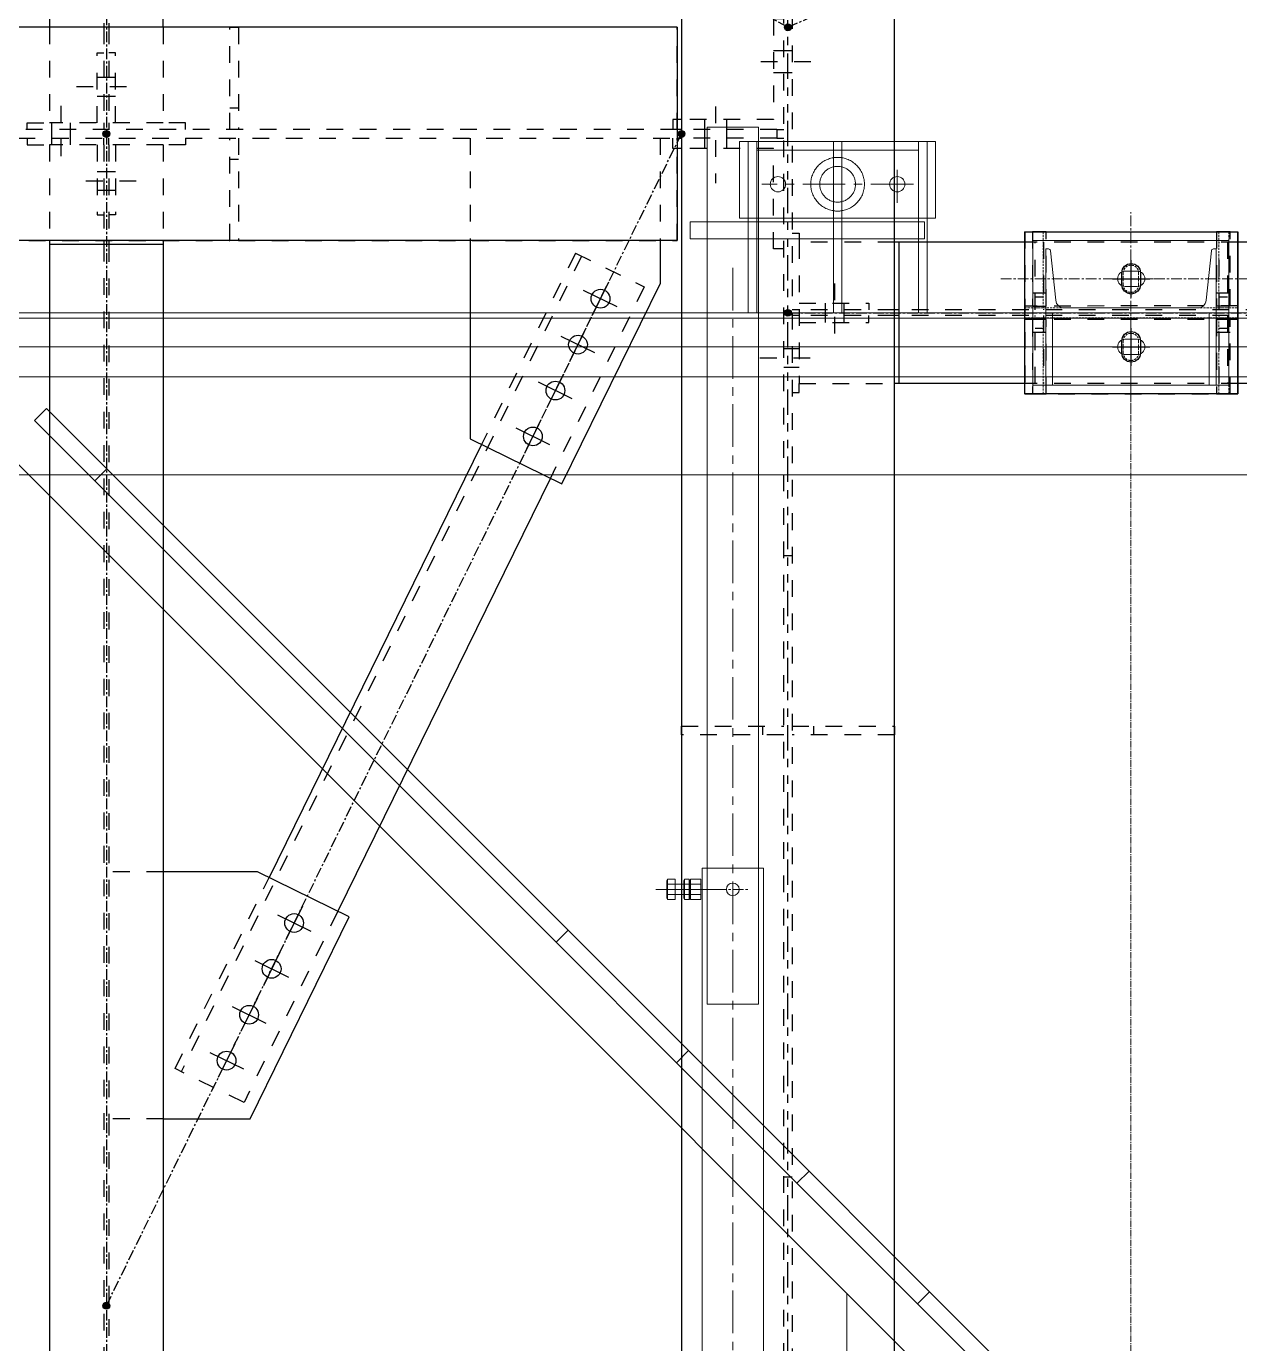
# Model space of a CAD drawing. Header units: inches. Extents: x 209270 to 234360, y -180214 to -150194.
# Drawn here: x 224618 to 226042, y -161483 to -159938 of the extents above; entities that cross this region are included whole.
import ezdxf

# ---------------------------------------------------------------- set-up
doc = ezdxf.new("R2010")
doc.units = ezdxf.units.IN
doc.header["$LTSCALE"] = 10
doc.header["$MEASUREMENT"] = 0
for name, pattern in [('ACAD_ISO02W100', [15, 12, -3]), ('CENTER', [2, 1.25, -0.25, 0.25, -0.25]), ('CENTER2', [1.125, 0.75, -0.125, 0.125, -0.125]), ('DXK_LINE_DOT2', [3.9198, 1.9599, -1.9599]), ('DXK_LINE_DOT5', [7.8785, 2.979, -0.9799, 0.9799, -0.9799, 0.9799, -0.9799]), ('HIDDEN', [0.375, 0.25, -0.125])]:
    doc.linetypes.add(name, pattern=pattern)
for name, color, linetype in [('_STR_0', 7, 'Continuous'), ('_STR_1', 7, 'Continuous'), ('_STR_2', 7, 'Continuous'), ('_STR_4', 7, 'Continuous')]:
    doc.layers.add(name, color=color, linetype=linetype)
for name, color, linetype, lineweight in [('All Bought', 110, 'Continuous', 9), ('Belt', 4, 'Continuous', 9), ('CEN', 1, 'CENTER', 9), ('CENETR LINE', 1, 'CENTER2', 9), ('DIM', 42, 'Continuous', 13), ('HIDDEN', 3, 'HIDDEN', 9), ('MAIN OBJECT', 2, 'Continuous', 18), ('OBJECT', 2, 'Continuous', 18), ('STR25', 30, 'Continuous', 5)]:
    doc.layers.add(name, color=color, linetype=linetype, lineweight=lineweight)

# ---------------------------------------------------------------- blocks, each defined once
blk = doc.blocks.new('A$Cb40ec30b')
at = {"layer": 'CEN'}
for p, q in [((0, 15.8), (0, 64.2)), ((-26.3, 40), (26.3, 40)), ((0, -59), (0, -21)), ((-25.5, -40), (26.5, -40))]:
    blk.add_line(p, q, dxfattribs=at)
at = {"layer": 'HIDDEN'}
for points in [[(-103, 6), (-115, 6), (-115, 95), (-103, 95)], [(103, 6), (115, 6), (115, 95), (103, 95)], [(125, 6), (125, -6), (-125, -6), (-125, 6)], [(-103, -6), (-115, -6), (-115, -95), (-103, -95)], [(103, -6), (115, -6), (115, -95), (103, -95)]]:
    blk.add_lwpolyline(points, close=True, dxfattribs=at)
at = {"layer": 'HIDDEN', "elevation": 149686677196.4}
for points in [[(9, 47), (9, 33, -1), (-9, 33), (-9, 47, -1)], [(9, -33), (9, -47, -1), (-9, -47), (-9, -33, -1)]]:
    blk.add_lwpolyline(points, format="xyb", close=True, dxfattribs=at)
at = {"layer": 'STR25', "ltscale": 0.2}
blk.add_lwpolyline([(-125, 95), (125, 95), (125, -95), (-125, -95)], close=True, dxfattribs=at)
blk = doc.blocks.new('A$Cfd238a5e')
at = {"layer": 'CEN'}
for p, q in [((0, 118.3), (0, -118.3)), ((-152.8, 0), (152.8, 0)), ((-152.8, -40), (152.8, -40))]:
    blk.add_line(p, q, dxfattribs=at)
at = {"layer": 'MAIN OBJECT', "ltscale": 0.2, "elevation": 149686677196.4}
for points in [[(7.3, 31), (-6.7, 31, -1), (-6.7, 49), (7.3, 49, -1)], [(7.3, -31), (-6.7, -31, 1), (-6.7, -49), (7.3, -49, 1)]]:
    blk.add_lwpolyline(points, format="xyb", close=True, dxfattribs=at)
at = {"layer": 'OBJECT'}
for points in [[(-115, -85), (115, -85), (115, 85), (-115, 85)], [(-100, 85), (-92, 85), (-92, 0), (-100, 0)], [(100, 85), (92, 85), (92, 0), (100, 0)]]:
    blk.add_lwpolyline(points, close=True, dxfattribs=at)
blk.add_lwpolyline([(-94.4, -72.9, -0.383864), (-96.8, -75), (-100, -75), (-100, 0), (100, 0), (100, -75), (96.8, -75, -0.383864), (94.4, -72.9), (88.3, -14.7, 0.383864), (78.4, -5.7), (-78.4, -5.7, 0.383864), (-88.3, -14.7)], format="xyb", close=True, dxfattribs=at)
at = {"layer": 'DIM'}
blk.add_blockref('A$Cb40ec30b', (0, 0), dxfattribs=at)
blk = doc.blocks.new('A$C2698bf6b')
at = {"layer": 'CENETR LINE'}
blk.add_line((0, -1290), (0, 1290), dxfattribs=at)
at = {"layer": 'DIM', "xscale": -1, "rotation": 180}
blk.add_blockref('A$Cfd238a5e', (0, 1290), dxfattribs=at)
blk = doc.blocks.new('A$C1db7f450')
at = {"layer": 'All Bought'}
for p, q in [((402.3, 1508, 76268778.1), (342.2, 1508, 76268778.1)), ((342.2, 1508, 76268778.1), (342.2, 638.5, -6732037472.9)), ((402.3, 638.5, -6732037472.9), (402.3, 1508, 76268778.1)), ((422.4, 1396.9, 2061071342.7), (147.3, 1396.9, 2061071342.7)), ((147.3, 1396.9, 2061071342.7), (147.3, 1376.9, 2061071342.7)), ((219.3, 1400.9, 2061071342.7), (154.3, 1400.9, 2061071342.7)), ((422.4, 1376.9, 2061071342.7), (422.4, 1396.9, 2061071342.7)), ((147.3, 1376.9, 2061071342.7), (422.4, 1376.9, 2061071342.7)), ((1177.8, 1177.8, -6732037472.9), (1107.1, 1107.1, -6732037472.9)), ((1192, 1163.7, -6732037472.9), (1177.8, 1177.8, -6732037472.9)), ((579.8, 551.5, -6732037472.9), (1192, 1163.7, -6732037472.9)), ((99, 0, -6732037472.9), (1227.3, 1128.3, -6732037472.9)), ((1107.1, 1107.1, -6732037472.9), (565.7, 565.7, -6732037472.9)), ((1121.2, 1093, -6732037472.9), (1107.1, 1107.1, -6732037472.9)), ((336.3, 638.5, -6732037472.9), (336.3, -638.5, -6732037472.9)), ((336.3, 638.5, -6732037472.9), (408.3, 638.5, -6732037472.9)), ((408.3, -638.5, -6732037472.9), (408.3, 638.5, -6732037472.9)), ((636.4, 636.4, -6732037472.9), (565.7, 565.7, -6732037472.9)), ((565.7, 565.7, -6732037472.9), (424.3, 424.3, -6732037472.9)), ((579.8, 551.5, -6732037472.9), (565.7, 565.7, -6732037472.9)), ((438.4, 410.1, -6732037472.9), (579.8, 551.5, -6732037472.9)), ((424.3, 424.3, -6732037472.9), (0, 0, -6732037472.9)), ((438.4, 410.1, -6732037472.9), (424.3, 424.3, -6732037472.9)), ((14.1, -14.1, -6732037472.9), (438.4, 410.1, -6732037472.9)), ((282.8, 282.8, -6732037472.9), (297, 268.7, -6732037472.9)), ((155.6, 127.3, -6732037472.9), (141.4, 141.4, -6732037472.9)), ((238.3, -139.3, -6732037472.9), (238.3, 139.3, -6732037472.9))]:
    blk.add_line(p, q, dxfattribs=at)
at = {"layer": 'All Bought', "linetype": 'ACAD_ISO02W100', "ltscale": 3}
for p, q in [((344.3, 1480.9, 2061071342.7), (154.3, 1480.9, 2061071342.7)), ((344.3, 1400.9, 2061071342.7), (344.3, 1480.9, 2061071342.7)), ((154.3, 1400.9, 2061071342.7), (344.3, 1400.9, 2061071342.7))]:
    blk.add_line(p, q, dxfattribs=at)
at = {"layer": 'All Bought', "linetype": 'CENTER', "ltscale": 4}
for p, q in [((179.3, 1419, 2061071342.7), (179.3, 1457.9, 2061071342.7)), ((160.3, 1440.9, 2061071342.7), (338.2, 1440.9, 2061071342.7)), ((372.3, 1342.7, 76268778.1), (372.3, -1570.4, 76268778.1))]:
    blk.add_line(p, q, dxfattribs=at)
at = {"layer": 'All Bought', "linetype": 'ACAD_ISO02W100', "ltscale": 2.5}
for p, q in [((402.3, 638.5, -6732037472.9), (342.2, 638.5, -6732037472.9)), ((342.2, 638.5, -6732037472.9), (342.2, 478.7, -6732037472.9)), ((402.3, 478.7, -6732037472.9), (402.3, 638.5, -6732037472.9)), ((342.2, 478.7, -6732037472.9), (402.3, 478.7, -6732037472.9))]:
    blk.add_line(p, q, dxfattribs=at)
at = {"layer": 'All Bought', "linetype": 'Continuous'}
for p, q in [((421.8, 625.5, -6732037472.9), (409.8, 625.5, -6732037472.9)), ((409.8, 601.5, -6732037472.9), (409.8, 625.5, -6732037472.9)), ((448.9, 619.5, -6732037472.9), (409.8, 619.5, -6732037472.9)), ((421.8, 625.5, -6732037472.9), (422.7, 623.9, -6732037472.9)), ((421.8, 601.5, -6732037472.9), (421.8, 625.5, -6732037472.9)), ((423.6, 625.5, -6732037472.9), (422.7, 623.9, -6732037472.9)), ((422.7, 603.1, -6732037472.9), (422.7, 624.1, -6732037472.9)), ((428.9, 625.5, -6732037472.9), (423.6, 625.5, -6732037472.9)), ((423.6, 601.5, -6732037472.9), (423.6, 625.5, -6732037472.9)), ((428.9, 625.5, -6732037472.9), (429.8, 623.9, -6732037472.9)), ((428.9, 601.5, -6732037472.9), (428.9, 625.5, -6732037472.9)), ((429.8, 603.1, -6732037472.9), (429.8, 624.1, -6732037472.9)), ((448.9, 625.5, -6732037472.9), (439.8, 625.5, -6732037472.9)), ((439.8, 601.5, -6732037472.9), (439.8, 625.5, -6732037472.9)), ((448.9, 625.5, -6732037472.9), (449.8, 623.9, -6732037472.9)), ((448.9, 601.5, -6732037472.9), (448.9, 625.5, -6732037472.9)), ((449.8, 603.1, -6732037472.9), (449.8, 624.1, -6732037472.9)), ((388.1, 613.5, -6732037472.9), (462.8, 613.5, -6732037472.9)), ((448.9, 607.5, -6732037472.9), (409.8, 607.5, -6732037472.9)), ((421.8, 601.5, -6732037472.9), (422.7, 603.1, -6732037472.9)), ((423.6, 601.5, -6732037472.9), (422.7, 603.1, -6732037472.9)), ((428.9, 601.5, -6732037472.9), (429.8, 603.1, -6732037472.9)), ((448.9, 601.5, -6732037472.9), (449.8, 603.1, -6732037472.9)), ((421.8, 601.5, -6732037472.9), (409.8, 601.5, -6732037472.9)), ((428.9, 601.5, -6732037472.9), (423.6, 601.5, -6732037472.9)), ((448.9, 601.5, -6732037472.9), (439.8, 601.5, -6732037472.9))]:
    blk.add_line(p, q, dxfattribs=at)
at = {"layer": 'All Bought', "linetype": 'CENTER'}
blk.add_line((392.3, 613.5, -6732037472.9), (352.3, 613.5, -6732037472.9), dxfattribs=at)
at = {"layer": 'All Bought', "linetype": 'ACAD_ISO02W100', "ltscale": 3}
for radius in [31.5, 21]:
    blk.add_circle((249.3, 1440.9, 2061071342.7), radius, dxfattribs=at)
at = {"layer": 'All Bought'}
for centre in [(179.3, 1440.9, 2061071342.7), (319.3, 1440.9, 2061071342.7)]:
    blk.add_circle(centre, 9, dxfattribs=at)
at = {"layer": 'All Bought', "linetype": 'Continuous'}
blk.add_circle((372.3, 613.5, -6732037472.9), 7.5, dxfattribs=at)
for centre, radius, start, end in [((417.2, 622.5, -6732037472.9), 5.45, 326.6015, 33.3985), ((402.2, 613.5, -6732037472.9), 20.4, 342.9385, 17.0615), ((428.1, 622.5, -6732037472.9), 5.45, 146.6015, 213.3985), ((443.1, 613.5, -6732037472.9), 20.4, 162.9385, 197.0615), ((424.3, 622.5, -6732037472.9), 5.45, 326.6015, 33.3985), ((409.3, 613.5, -6732037472.9), 20.4, 342.9385, 17.0615), ((444.3, 622.5, -6732037472.9), 5.45, 326.6015, 33.3985), ((429.3, 613.5, -6732037472.9), 20.4, 342.9385, 17.0615), ((417.2, 604.5, -6732037472.9), 5.45, 326.6015, 33.3985), ((428.1, 604.5, -6732037472.9), 5.45, 146.6015, 213.3985), ((424.3, 604.5, -6732037472.9), 5.45, 326.6015, 33.3985), ((444.3, 604.5, -6732037472.9), 5.45, 326.6015, 33.3985)]:
    blk.add_arc(centre, radius, start, end, dxfattribs=at)
at = {"layer": 'MAIN OBJECT'}
for p, q in [((364.3, 1490.9), (134.3, 1490.9)), ((134.3, 1490.9), (134.3, 1400.9)), ((144.3, 1490.9), (144.3, 1290)), ((154.3, 1490.9), (154.3, 1290)), ((244.3, 1490.9), (244.3, 1290)), ((254.3, 1490.9), (254.3, 1290)), ((344.3, 1490.9), (344.3, 1290)), ((354.3, 1490.9), (354.3, 1290)), ((364.3, 1400.9), (364.3, 1490.9)), ((154.3, 1480.9), (154.3, 1400.9)), ((364.3, 1400.9), (134.3, 1400.9)), ((154.3, 1290), (144.3, 1290)), ((254.3, 1290), (244.3, 1290)), ((354.3, 1290), (344.3, 1290))]:
    blk.add_line(p, q, dxfattribs=at)
blk = doc.blocks.new('GridLine-116860372-116903 - 114867')
at = {"layer": '_STR_2', "color": 7, "linetype": 'DXK_LINE_DOT5'}
blk.add_line((225511.9, -165356.7), (225511.9, -153191), dxfattribs=at)
blk = doc.blocks.new('Part-116860372-116261 - 114867')
at = {"layer": '_STR_1', "color": 6, "linetype": 'DXK_LINE_DOT2'}
for p, q in [((224778.5, -160929.5), (224714.7, -160929.5)), ((224778.5, -161219.4), (224714.7, -161219.4))]:
    blk.add_line(p, q, dxfattribs=at)
at = {"layer": '_STR_2', "color": 2, "linetype": 'Continuous'}
for p, q in [((224889.4, -160929.5), (224778.5, -160929.5)), ((224997.1, -160982.4), (224889.4, -160929.5)), ((224880.8, -161219.4), (224997.1, -160982.4)), ((224778.5, -161219.4), (224880.8, -161219.4))]:
    blk.add_line(p, q, dxfattribs=at)
blk = doc.blocks.new('Bolt-116860372-115941 - 114867')
at = {"layer": '_STR_1', "color": 1, "linetype": 'DXK_LINE_DOT2'}
for p, q in [((224701, -160107.7), (224709, -160107.7)), ((224709, -160107.7), (224714.7, -160107.7)), ((224714.7, -160107.7), (224722.7, -160107.7)), ((224688, -160118.7), (224756, -160118.7)), ((224701, -160129.7), (224709, -160129.7)), ((224709, -160129.7), (224714.7, -160129.7)), ((224714.7, -160129.7), (224722.7, -160129.7))]:
    blk.add_line(p, q, dxfattribs=at)
blk = doc.blocks.new('Part-116860372-116697 - 114867')
at = {"layer": '_STR_1', "color": 6, "linetype": 'DXK_LINE_DOT2'}
for p, q in [((225801.9, -160356.5), (225801.9, -160277)), ((225811.9, -160277), (225811.9, -160356.5)), ((225811.9, -160292), (225801.9, -160292))]:
    blk.add_line(p, q, dxfattribs=at)
blk = doc.blocks.new('Part-116860372-114976 - 114867')
at = {"layer": '_STR_4', "linetype": 'Continuous'}
blk.add_hatch(color=4, dxfattribs=at).paths.add_polyline_path([(224711.9, -160067.7, -1), (224711.9, -160059.7, -1)])
at = {"layer": '_STR_1', "color": 6, "linetype": 'DXK_LINE_DOT2'}
for p, q in [((224645.3, -159938.7), (224645.3, -160050.7)), ((224709, -159938.7), (224709, -160050.7)), ((224714.7, -159938.7), (224714.7, -160050.7)), ((224778.5, -159938.7), (224778.5, -160050.7)), ((224778.5, -160050.7), (224645.3, -160050.7))]:
    blk.add_line(p, q, dxfattribs=at)
at = {"layer": '_STR_2', "color": 2, "linetype": 'Continuous'}
for p, q in [((224645.3, -158335.3), (224645.3, -159938.7)), ((224778.5, -159938.7), (224778.5, -158335.3)), ((224709, -159933.7), (224709, -159938.7)), ((224714.7, -159933.7), (224714.7, -159938.7))]:
    blk.add_line(p, q, dxfattribs=at)
at = {"layer": '_STR_4', "color": 4, "linetype": 'CENTER'}
blk.add_line((224711.9, -158263.7), (224711.9, -160063.7), dxfattribs=at)
at = {"layer": '_STR_4', "color": 4, "linetype": 'Continuous'}
blk.add_circle((224711.9, -160063.7), 4, dxfattribs=at)
blk = doc.blocks.new('Part-116860372-157426 - 114867')
at = {"layer": '_STR_1', "color": 6, "linetype": 'DXK_LINE_DOT2'}
for p, q in [((224856.9, -159938.7), (224403.9, -159938.7)), ((225381.9, -159938.7), (224866.9, -159938.7)), ((225381.9, -160058.7), (225381.9, -159938.7)), ((225381.9, -160188.7), (225381.9, -160068.7)), ((224424.9, -160188.7), (224856.9, -160188.7)), ((224866.9, -160188.7), (225381.9, -160188.7))]:
    blk.add_line(p, q, dxfattribs=at)
blk = doc.blocks.new('Part-116860372-115987 - 114867')
at = {"layer": '_STR_1', "color": 6, "linetype": 'DXK_LINE_DOT2'}
for p, q in [((224701, -160050.7), (224701, -159968.7)), ((224701, -159968.7), (224709, -159968.7)), ((224619, -160058.7), (224619, -160050.7)), ((224619, -160050.7), (224645.3, -160050.7)), ((224709, -160050.7), (224709, -160058.7))]:
    blk.add_line(p, q, dxfattribs=at)
blk = doc.blocks.new('Part-116860372-115939 - 114867')
at = {"layer": '_STR_1', "color": 6, "linetype": 'DXK_LINE_DOT2'}
for p, q in [((224714.7, -160076.7), (224714.7, -160068.7)), ((224722.7, -160076.7), (224722.7, -160158.7)), ((224804.7, -160076.7), (224778.5, -160076.7)), ((224804.7, -160068.7), (224804.7, -160076.7)), ((224722.7, -160158.7), (224714.7, -160158.7))]:
    blk.add_line(p, q, dxfattribs=at)
blk = doc.blocks.new('Part-116860372-116362 - 114867')
at = {"layer": '_STR_1', "color": 6, "linetype": 'DXK_LINE_DOT2'}
for p, q in [((225516.9, -160758.7), (225636.9, -160758.7)), ((225541.9, -160758.7), (225541.9, -160768.7)), ((225636.9, -160758.7), (225636.9, -160768.7)), ((225636.9, -160768.7), (225516.9, -160768.7))]:
    blk.add_line(p, q, dxfattribs=at)
blk = doc.blocks.new('Part-116860372-114985 - 114867')
at = {"layer": '_STR_4', "linetype": 'Continuous'}
blk.add_hatch(color=4, dxfattribs=at).paths.add_polyline_path([(224711.9, -160067.7, -1), (224711.9, -160059.7, -1)])
at = {"layer": '_STR_1', "color": 6, "linetype": 'DXK_LINE_DOT2'}
for p, q in [((224778.5, -160076.7), (224645.3, -160076.7)), ((224645.3, -160076.7), (224645.3, -160188.7)), ((224709, -160076.7), (224709, -160188.7)), ((224714.7, -160076.7), (224714.7, -161219.4)), ((224778.5, -160076.7), (224778.5, -160188.7)), ((224709, -160193.7), (224709, -162944.2)), ((224714.7, -161219.4), (224714.7, -162944.2))]:
    blk.add_line(p, q, dxfattribs=at)
at = {"layer": '_STR_2', "color": 2, "linetype": 'Continuous'}
for p, q in [((224645.3, -160188.7), (224645.3, -162949.2)), ((224709, -160188.7), (224709, -160193.7)), ((224714.7, -160188.7), (224714.7, -160193.7)), ((224778.5, -160188.7), (224778.5, -162949.2)), ((224778.5, -160193.7), (224645.3, -160193.7))]:
    blk.add_line(p, q, dxfattribs=at)
at = {"layer": '_STR_4', "color": 4, "linetype": 'CENTER'}
blk.add_line((224711.9, -160063.7), (224711.9, -163063.7), dxfattribs=at)
at = {"layer": '_STR_4', "color": 4, "linetype": 'Continuous'}
blk.add_circle((224711.9, -160063.7), 4, dxfattribs=at)
blk = doc.blocks.new('Part-116860372-115004 - 114867')
at = {"layer": '_STR_4', "linetype": 'Continuous'}
blk.add_hatch(color=4, dxfattribs=at).paths.add_polyline_path([(225511.9, -160277.7, -1), (225511.9, -160269.7, -1)])
at = {"layer": '_STR_1', "color": 6, "linetype": 'DXK_LINE_DOT2'}
for p, q in [((225524.9, -160190.8), (225524.9, -160356.5)), ((225636.9, -160190.8), (225524.9, -160190.8)), ((226039.8, -160190.8), (225789.8, -160190.8)), ((225636.9, -160270.3), (225524.9, -160270.3)), ((225636.9, -160277), (225524.9, -160277)), ((228499.2, -160270.3), (225641.9, -160270.3)), ((228499.2, -160277), (225641.9, -160277)), ((225524.9, -160356.5), (225636.9, -160356.5)), ((226039.8, -160356.5), (225789.8, -160356.5))]:
    blk.add_line(p, q, dxfattribs=at)
at = {"layer": '_STR_2', "color": 2, "linetype": 'Continuous'}
for p, q in [((225789.8, -160190.8), (225636.9, -160190.8)), ((225641.9, -160190.8), (225641.9, -160356.5)), ((227289.8, -160190.8), (226039.8, -160190.8)), ((225641.9, -160270.3), (225636.9, -160270.3)), ((225641.9, -160277), (225636.9, -160277)), ((225641.9, -160356.5), (225636.9, -160356.5)), ((225789.8, -160356.5), (225641.9, -160356.5)), ((227289.8, -160356.5), (226039.8, -160356.5))]:
    blk.add_line(p, q, dxfattribs=at)
at = {"layer": '_STR_4', "color": 4, "linetype": 'CENTER'}
blk.add_line((225511.9, -160273.7), (228511.9, -160273.7), dxfattribs=at)
at = {"layer": '_STR_4', "color": 4, "linetype": 'Continuous'}
blk.add_circle((225511.9, -160273.7), 4, dxfattribs=at)
blk = doc.blocks.new('Bolt-116860372-116259 - 114867')
at = {"layer": '_STR_2', "color": 1, "linetype": 'Continuous'}
for p, q in [((225311.6, -160266.8), (225272.1, -160247.4)), ((225282.2, -160276.9), (225301.6, -160237.4)), ((225255.8, -160330.7), (225275.1, -160291.3)), ((225285.2, -160320.7), (225245.7, -160301.3)), ((225229.3, -160384.6), (225248.7, -160345.1)), ((225258.8, -160374.6), (225219.3, -160355.2)), ((225202.9, -160438.5), (225222.3, -160399)), ((225232.3, -160428.4), (225192.8, -160409))]:
    blk.add_line(p, q, dxfattribs=at)
for centre in [(225291.9, -160257.1), (225265.5, -160311), (225239, -160364.9), (225212.6, -160418.7)]:
    blk.add_circle(centre, 11, dxfattribs=at)
blk = doc.blocks.new('Part-116860372-115081 - 114867')
at = {"layer": '_STR_4', "linetype": 'Continuous'}
for points in [[(226511.9, -159492.7, -1), (226511.9, -159484.7, -1)], [(225511.9, -159942.7, -1), (225511.9, -159934.7, -1)]]:
    blk.add_hatch(color=4, dxfattribs=at).paths.add_polyline_path(points)
at = {"layer": '_STR_1', "color": 6, "linetype": 'DXK_LINE_DOT2'}
for p, q in [((226401.9, -159500.9), (225654.3, -159837.3)), ((226399.5, -159495.4), (226226.2, -159573.4)), ((226399.5, -159495.4), (226430.3, -159563.8)), ((226430.3, -159563.8), (226257, -159641.8)), ((225651.9, -159831.8), (225825.1, -159753.9)), ((225682.6, -159900.2), (225651.9, -159831.8)), ((225855.9, -159822.2), (225682.6, -159900.2))]:
    blk.add_line(p, q, dxfattribs=at)
at = {"layer": '_STR_2', "color": 2, "linetype": 'Continuous'}
for p, q in [((226226.2, -159573.4), (225825.1, -159753.9)), ((226257, -159641.8), (225855.9, -159822.2))]:
    blk.add_line(p, q, dxfattribs=at)
at = {"layer": '_STR_4', "color": 4, "linetype": 'CENTER'}
blk.add_line((225511.9, -159938.7), (226511.9, -159488.7), dxfattribs=at)
at = {"layer": '_STR_4', "color": 4, "linetype": 'Continuous'}
for centre in [(226511.9, -159488.7), (225511.9, -159938.7)]:
    blk.add_circle(centre, 4, dxfattribs=at)
blk = doc.blocks.new('Part-116860372-115082 - 114867')
at = {"layer": '_STR_4', "linetype": 'Continuous'}
for points in [[(224711.9, -159492.7, -1), (224711.9, -159484.7, -1)], [(225511.9, -159942.7, -1), (225511.9, -159934.7, -1)]]:
    blk.add_hatch(color=4, dxfattribs=at).paths.add_polyline_path(points)
at = {"layer": '_STR_1', "color": 6, "linetype": 'DXK_LINE_DOT2'}
for p, q in [((224830.2, -159515.1), (224793.5, -159580.5)), ((224995.8, -159608.3), (224830.2, -159515.1)), ((224793.5, -159580.5), (224959.1, -159673.6)), ((225338, -159879.9), (224796.4, -159575.3)), ((225371.9, -159819.8), (225206.3, -159726.6)), ((225335.1, -159885.1), (225169.5, -159792)), ((225371.9, -159819.8), (225335.1, -159885.1))]:
    blk.add_line(p, q, dxfattribs=at)
at = {"layer": '_STR_2', "color": 2, "linetype": 'Continuous'}
for p, q in [((225206.3, -159726.6), (224995.8, -159608.3)), ((225169.5, -159792), (224959.1, -159673.6))]:
    blk.add_line(p, q, dxfattribs=at)
at = {"layer": '_STR_4', "color": 4, "linetype": 'CENTER'}
blk.add_line((225511.9, -159938.7), (224711.9, -159488.7), dxfattribs=at)
at = {"layer": '_STR_4', "color": 4, "linetype": 'Continuous'}
for centre in [(224711.9, -159488.7), (225511.9, -159938.7)]:
    blk.add_circle(centre, 4, dxfattribs=at)
blk = doc.blocks.new('Part-116860372-115109 - 114867')
at = {"layer": '_STR_4', "linetype": 'Continuous'}
for points in [[(225386.9, -160067.7, -1), (225386.9, -160059.7, -1)], [(224711.9, -161442.7, -1), (224711.9, -161434.7, -1)]]:
    blk.add_hatch(color=4, dxfattribs=at).paths.add_polyline_path(points)
at = {"layer": '_STR_1', "color": 6, "linetype": 'DXK_LINE_DOT2'}
for p, q in [((225262.4, -160203.7), (225152.3, -160428.1)), ((225262.4, -160203.7), (225343.2, -160243.3)), ((225269.6, -160207.2), (224799.9, -161164.1)), ((225343.2, -160243.3), (225233.1, -160467.8)), ((224792.7, -161160.5), (224902.9, -160936.1)), ((224983.7, -160975.8), (224873.5, -161200.2)), ((224873.5, -161200.2), (224792.7, -161160.5))]:
    blk.add_line(p, q, dxfattribs=at)
at = {"layer": '_STR_2', "color": 2, "linetype": 'Continuous'}
for p, q in [((225152.3, -160428.1), (224902.9, -160936.1)), ((225233.1, -160467.8), (224983.7, -160975.8))]:
    blk.add_line(p, q, dxfattribs=at)
at = {"layer": '_STR_4', "color": 4, "linetype": 'CENTER'}
blk.add_line((224711.9, -161438.7), (225386.9, -160063.7), dxfattribs=at)
at = {"layer": '_STR_4', "color": 4, "linetype": 'Continuous'}
for centre in [(225386.9, -160063.7), (224711.9, -161438.7)]:
    blk.add_circle(centre, 4, dxfattribs=at)
blk = doc.blocks.new('Part-116860372-115112 - 114867')
at = {"layer": '_STR_2', "color": 2, "linetype": 'Continuous'}
for p, q in [((225381.9, -159938.7), (216886.9, -159938.7)), ((225381.9, -159938.7), (225381.9, -160188.7)), ((225381.9, -160188.7), (224424.9, -160188.7))]:
    blk.add_line(p, q, dxfattribs=at)
blk = doc.blocks.new('Part-116860372-115114 - 114867')
at = {"layer": '_STR_1', "color": 6, "linetype": 'DXK_LINE_DOT2'}
for p, q in [((225381.9, -160058.7), (216886.9, -160058.7)), ((225498.9, -160058.7), (225381.9, -160058.7)), ((225381.9, -160058.7), (225381.9, -160068.7)), ((225498.9, -160058.7), (225498.9, -160068.7)), ((216886.9, -160068.7), (225381.9, -160068.7)), ((225498.9, -160068.7), (225386.9, -160068.7))]:
    blk.add_line(p, q, dxfattribs=at)
at = {"layer": '_STR_2', "color": 2, "linetype": 'Continuous'}
for p, q in [((225386.9, -160058.7), (225381.9, -160058.7)), ((225386.9, -160068.7), (225381.9, -160068.7))]:
    blk.add_line(p, q, dxfattribs=at)
blk = doc.blocks.new('Part-116860372-116283 - 114867')
at = {"layer": '_STR_1', "color": 6, "linetype": 'DXK_LINE_DOT2'}
for p, q in [((225506.9, -159928.7), (225494.9, -159928.7)), ((225494.9, -159928.7), (225494.9, -160046.7)), ((225376.9, -160046.7), (225376.9, -160058.7)), ((225381.9, -160046.7), (225376.9, -160046.7)), ((225494.9, -160046.7), (225386.9, -160046.7)), ((225498.9, -160058.7), (225506.9, -160058.7))]:
    blk.add_line(p, q, dxfattribs=at)
at = {"layer": '_STR_2', "color": 2, "linetype": 'Continuous'}
blk.add_line((225386.9, -160046.7), (225381.9, -160046.7), dxfattribs=at)
blk = doc.blocks.new('Part-116860372-115115 - 114867')
at = {"layer": '_STR_2', "color": 2, "linetype": 'Continuous'}
for p, q in [((225386.9, -158549), (225386.9, -164951.7)), ((225636.9, -164951.7), (225636.9, -158549))]:
    blk.add_line(p, q, dxfattribs=at)
blk = doc.blocks.new('Part-116860372-115117 - 114867')
at = {"layer": '_STR_1', "color": 6, "linetype": 'DXK_LINE_DOT2'}
for p, q in [((225506.9, -164951.7), (225506.9, -158549)), ((225516.9, -158549), (225516.9, -164951.7))]:
    blk.add_line(p, q, dxfattribs=at)
blk = doc.blocks.new('Part-116860372-115929 - 114867')
at = {"layer": '_STR_1', "color": 6, "linetype": 'DXK_LINE_DOT2'}
for p, q in [((225516.9, -160180.3), (225524.9, -160180.3)), ((225524.9, -160180.3), (225524.9, -160190.8)), ((225524.9, -160262.3), (225606.9, -160262.3)), ((225606.9, -160262.3), (225606.9, -160270.3)), ((225524.9, -160270.3), (225516.9, -160270.3))]:
    blk.add_line(p, q, dxfattribs=at)
blk = doc.blocks.new('Part-116860372-116663 - 114867')
at = {"layer": '_STR_1', "color": 6, "linetype": 'DXK_LINE_DOT2'}
for p, q in [((226039.8, -160265.6), (225789.8, -160265.7)), ((225789.8, -160281.7), (225789.8, -160265.7)), ((226039.8, -160281.6), (226039.8, -160265.6)), ((226039.8, -160281.6), (225789.8, -160281.7))]:
    blk.add_line(p, q, dxfattribs=at)
blk = doc.blocks.new('Part-116860372-116665 - 114867')
at = {"layer": '_STR_1', "color": 6, "linetype": 'DXK_LINE_DOT2'}
for p, q in [((225798.9, -160178.7), (225798.9, -160265.7)), ((225814.9, -160178.7), (225798.9, -160178.7)), ((225814.9, -160265.7), (225814.9, -160178.7)), ((225814.9, -160250.7), (225798.9, -160250.7)), ((225798.9, -160265.7), (225814.9, -160265.7))]:
    blk.add_line(p, q, dxfattribs=at)
blk = doc.blocks.new('Part-116860372-149908 - 114867')
at = {"layer": '_STR_1', "color": 6, "linetype": 'DXK_LINE_DOT2'}
for p, q in [((224856.9, -160058.7), (224856.9, -159938.7)), ((224856.9, -159938.7), (224866.9, -159938.7)), ((224866.9, -159938.7), (224866.9, -160058.7)), ((224866.9, -160033.7), (224856.9, -160033.7))]:
    blk.add_line(p, q, dxfattribs=at)
blk = doc.blocks.new('Bolt-116860372-115942 - 114867')
at = {"layer": '_STR_1', "color": 1, "linetype": 'DXK_LINE_DOT2'}
for p, q in [((224659, -160089.7), (224659, -160016.7)), ((224648, -160058.7), (224648, -160050.7)), ((224670, -160058.7), (224670, -160050.7)), ((224648, -160068.7), (224648, -160058.7)), ((224670, -160068.7), (224670, -160058.7)), ((224648, -160076.7), (224648, -160068.7)), ((224670, -160076.7), (224670, -160068.7))]:
    blk.add_line(p, q, dxfattribs=at)
blk = doc.blocks.new('Bolt-116860372-116262 - 114867')
at = {"layer": '_STR_2', "color": 1, "linetype": 'Continuous'}
for p, q in [((224942, -160969.8), (224922.6, -161009.3)), ((224912.6, -160979.9), (224952.1, -160999.3)), ((224915.6, -161023.7), (224896.2, -161063.2)), ((224886.1, -161033.7), (224925.6, -161053.1)), ((224889.2, -161077.5), (224869.8, -161117)), ((224859.7, -161087.6), (224899.2, -161107)), ((224862.7, -161131.4), (224843.3, -161170.9)), ((224833.3, -161141.5), (224872.8, -161160.8))]:
    blk.add_line(p, q, dxfattribs=at)
for centre in [(224932.3, -160989.6), (224905.9, -161043.4), (224879.5, -161097.3), (224853, -161151.1)]:
    blk.add_circle(centre, 11, dxfattribs=at)
blk = doc.blocks.new('Part-116860372-115930 - 114867')
at = {"layer": '_STR_1', "color": 6, "linetype": 'DXK_LINE_DOT2'}
for p, q in [((225524.9, -160277), (225516.9, -160277)), ((225606.9, -160285), (225606.9, -160277)), ((225524.9, -160285), (225606.9, -160285)), ((225524.9, -160367), (225524.9, -160356.5)), ((225516.9, -160367), (225524.9, -160367))]:
    blk.add_line(p, q, dxfattribs=at)
blk = doc.blocks.new('Bolt-116860372-116284 - 114867')
at = {"layer": '_STR_1', "color": 1, "linetype": 'DXK_LINE_DOT2'}
for p, q in [((225426.9, -160031.7), (225426.9, -160121.7)), ((225413.9, -160046.7), (225413.9, -160058.7)), ((225439.9, -160046.7), (225439.9, -160058.7)), ((225413.9, -160058.7), (225413.9, -160068.7)), ((225439.9, -160058.7), (225439.9, -160068.7)), ((225413.9, -160068.7), (225413.9, -160080.7)), ((225439.9, -160068.7), (225439.9, -160080.7))]:
    blk.add_line(p, q, dxfattribs=at)
blk = doc.blocks.new('Part-116860372-116664 - 114867')
at = {"layer": '_STR_2', "color": 2, "linetype": 'Continuous'}
for p, q in [((225789.8, -160178.7), (226039.8, -160178.6)), ((225789.8, -160368.7), (225789.8, -160178.7)), ((226039.8, -160178.6), (226039.8, -160368.6)), ((226039.8, -160368.6), (225789.8, -160368.7))]:
    blk.add_line(p, q, dxfattribs=at)
blk = doc.blocks.new('Part-116860372-116668 - 114867')
at = {"layer": '_STR_1', "color": 6, "linetype": 'DXK_LINE_DOT2'}
for p, q in [((226014.9, -160178.6), (226014.9, -160265.6)), ((226030.9, -160178.6), (226014.9, -160178.6)), ((226030.9, -160265.6), (226030.9, -160178.6)), ((226030.9, -160250.6), (226014.9, -160250.6)), ((226014.9, -160265.6), (226030.9, -160265.6))]:
    blk.add_line(p, q, dxfattribs=at)
blk = doc.blocks.new('Part-116860372-116700 - 114867')
at = {"layer": '_STR_1', "color": 6, "linetype": 'DXK_LINE_DOT2'}
for p, q in [((226017.9, -160270.3), (226017.9, -160190.8)), ((226027.9, -160190.8), (226027.9, -160270.3)), ((226027.9, -160255.3), (226017.9, -160255.3))]:
    blk.add_line(p, q, dxfattribs=at)
blk = doc.blocks.new('Bolt-116860372-115931 - 114867')
at = {"layer": '_STR_1', "color": 1, "linetype": 'DXK_LINE_DOT2'}
for p, q in [((225566.9, -160298), (225566.9, -160230)), ((225555.9, -160270.3), (225555.9, -160262.3)), ((225577.9, -160270.3), (225577.9, -160262.3)), ((225555.9, -160277), (225555.9, -160270.3)), ((225555.9, -160285), (225555.9, -160277)), ((225577.9, -160277), (225577.9, -160270.3)), ((225577.9, -160285), (225577.9, -160277))]:
    blk.add_line(p, q, dxfattribs=at)
blk = doc.blocks.new('Bolt-116860372-115932 - 114867')
at = {"layer": '_STR_1', "color": 1, "linetype": 'DXK_LINE_DOT2'}
for p, q in [((225537.9, -160327), (225474.9, -160327)), ((225516.9, -160316), (225506.9, -160316)), ((225524.9, -160316), (225516.9, -160316)), ((225516.9, -160338), (225506.9, -160338)), ((225524.9, -160338), (225516.9, -160338))]:
    blk.add_line(p, q, dxfattribs=at)
blk = doc.blocks.new('Part-116860372-115940 - 114867')
at = {"layer": '_STR_1', "color": 6, "linetype": 'DXK_LINE_DOT2'}
for p, q in [((224619, -160068.7), (224619, -160076.7)), ((224619, -160076.7), (224645.3, -160076.7)), ((224701, -160076.7), (224701, -160158.7)), ((224709, -160076.7), (224709, -160068.7)), ((224701, -160158.7), (224709, -160158.7))]:
    blk.add_line(p, q, dxfattribs=at)
blk = doc.blocks.new('Part-116860372-115988 - 114867')
at = {"layer": '_STR_1', "color": 6, "linetype": 'DXK_LINE_DOT2'}
for p, q in [((224722.7, -159968.7), (224714.7, -159968.7)), ((224722.7, -160050.7), (224722.7, -159968.7)), ((224714.7, -160050.7), (224714.7, -160058.7)), ((224804.7, -160050.7), (224778.5, -160050.7)), ((224804.7, -160058.7), (224804.7, -160050.7))]:
    blk.add_line(p, q, dxfattribs=at)
blk = doc.blocks.new('Bolt-116860372-115989 - 114867')
at = {"layer": '_STR_1', "color": 1, "linetype": 'DXK_LINE_DOT2'}
for p, q in [((224709, -159997.7), (224701, -159997.7)), ((224714.7, -159997.7), (224709, -159997.7)), ((224722.7, -159997.7), (224714.7, -159997.7)), ((224735.7, -160008.7), (224667.7, -160008.7)), ((224709, -160019.7), (224701, -160019.7)), ((224714.7, -160019.7), (224709, -160019.7)), ((224722.7, -160019.7), (224714.7, -160019.7))]:
    blk.add_line(p, q, dxfattribs=at)
blk = doc.blocks.new('Bolt-116860372-116285 - 114867')
at = {"layer": '_STR_1', "color": 1, "linetype": 'DXK_LINE_DOT2'}
for p, q in [((225494.9, -159965.7), (225506.9, -159965.7)), ((225506.9, -159965.7), (225516.9, -159965.7)), ((225479.9, -159978.7), (225554.9, -159978.7)), ((225494.9, -159991.7), (225506.9, -159991.7)), ((225506.9, -159991.7), (225516.9, -159991.7))]:
    blk.add_line(p, q, dxfattribs=at)
blk = doc.blocks.new('Part-116860372-116258 - 114867')
at = {"layer": '_STR_1', "color": 6, "linetype": 'DXK_LINE_DOT2'}
for p, q in [((225138.8, -160068.7), (225138.8, -160188.7)), ((225361.8, -160068.7), (225361.8, -160188.7))]:
    blk.add_line(p, q, dxfattribs=at)
at = {"layer": '_STR_2', "color": 2, "linetype": 'Continuous'}
for p, q in [((225138.8, -160188.7), (225138.8, -160421.5)), ((225361.8, -160188.7), (225361.8, -160239.5)), ((225246.5, -160474.4), (225361.8, -160239.5)), ((225138.8, -160421.5), (225246.5, -160474.4))]:
    blk.add_line(p, q, dxfattribs=at)
blk = doc.blocks.new('Part-116860372-116282 - 114867')
at = {"layer": '_STR_1', "color": 6, "linetype": 'DXK_LINE_DOT2'}
for p, q in [((225376.9, -160080.7), (225376.9, -160068.7)), ((225381.9, -160080.7), (225376.9, -160080.7)), ((225381.9, -160068.7), (225386.9, -160068.7)), ((225494.9, -160080.7), (225386.9, -160080.7)), ((225494.9, -160198.7), (225494.9, -160080.7)), ((225498.9, -160068.7), (225506.9, -160068.7)), ((225506.9, -160198.7), (225494.9, -160198.7))]:
    blk.add_line(p, q, dxfattribs=at)
at = {"layer": '_STR_2', "color": 2, "linetype": 'Continuous'}
blk.add_line((225386.9, -160080.7), (225381.9, -160080.7), dxfattribs=at)
blk = doc.blocks.new('Part-116860372-116363 - 114867')
at = {"layer": '_STR_1', "color": 6, "linetype": 'DXK_LINE_DOT2'}
for p, q in [((225386.9, -160768.7), (225386.9, -160758.7)), ((225386.9, -160758.7), (225506.9, -160758.7)), ((225481.9, -160758.7), (225481.9, -160768.7)), ((225506.9, -160768.7), (225386.9, -160768.7))]:
    blk.add_line(p, q, dxfattribs=at)
blk = doc.blocks.new('Part-116860372-116666 - 114867')
at = {"layer": '_STR_1', "color": 6, "linetype": 'DXK_LINE_DOT2'}
for p, q in [((225789.8, -160178.7), (226039.8, -160178.6)), ((225789.8, -160178.7), (225789.8, -160368.7)), ((226039.8, -160178.6), (226039.8, -160368.6)), ((225789.8, -160368.7), (226039.8, -160368.6))]:
    blk.add_line(p, q, dxfattribs=at)
blk = doc.blocks.new('Part-116860372-116667 - 114867')
at = {"layer": '_STR_1', "color": 6, "linetype": 'DXK_LINE_DOT2'}
for p, q in [((225814.9, -160281.7), (225798.9, -160281.7)), ((225798.9, -160281.7), (225798.9, -160368.7)), ((225814.9, -160368.7), (225814.9, -160281.7)), ((225814.9, -160296.7), (225798.9, -160296.7)), ((225798.9, -160368.7), (225814.9, -160368.7))]:
    blk.add_line(p, q, dxfattribs=at)
blk = doc.blocks.new('Part-116860372-116669 - 114867')
at = {"layer": '_STR_1', "color": 6, "linetype": 'DXK_LINE_DOT2'}
for p, q in [((226030.9, -160281.6), (226014.9, -160281.6)), ((226014.9, -160281.6), (226014.9, -160368.6)), ((226030.9, -160368.6), (226030.9, -160281.6)), ((226030.9, -160296.6), (226014.9, -160296.6)), ((226014.9, -160368.6), (226030.9, -160368.6))]:
    blk.add_line(p, q, dxfattribs=at)
blk = doc.blocks.new('Bolt-116860372-116670 - 114867')
at = {"layer": '_STR_2', "color": 1, "linetype": 'Continuous'}
for p, q in [((225904.7, -160222.5), (225907.1, -160218.9)), ((225907.1, -160218.9), (225910.6, -160216.5)), ((225910.6, -160216.5), (225914.8, -160215.7)), ((225914.8, -160255.7), (225914.8, -160211.7)), ((225914.8, -160215.7), (225914.8, -160215.7)), ((225914.8, -160215.7), (225919, -160216.5)), ((225919, -160216.5), (225922.6, -160218.9)), ((225922.6, -160218.9), (225925, -160222.5)), ((225892.8, -160233.7), (225936.8, -160233.7)), ((225903.8, -160226.7), (225904.7, -160222.5)), ((225903.8, -160240.7), (225903.8, -160226.7)), ((225925, -160222.5), (225925.8, -160226.7)), ((225925.8, -160226.7), (225925.8, -160240.7)), ((225904.7, -160244.9), (225903.8, -160240.7)), ((225907, -160248.4), (225904.7, -160244.9)), ((225910.6, -160250.8), (225907, -160248.4)), ((225914.8, -160251.7), (225910.6, -160250.8)), ((225919, -160250.8), (225914.8, -160251.7)), ((225914.8, -160251.7), (225914.8, -160251.7)), ((225922.6, -160248.4), (225919, -160250.8)), ((225925, -160244.9), (225922.6, -160248.4)), ((225925.8, -160240.7), (225925, -160244.9)), ((225907, -160298.9), (225910.6, -160296.5)), ((225910.6, -160296.5), (225914.8, -160295.7)), ((225914.8, -160335.7), (225914.8, -160291.7)), ((225914.8, -160295.7), (225914.8, -160295.7)), ((225914.8, -160295.7), (225919, -160296.5)), ((225919, -160296.5), (225922.6, -160298.9)), ((225892.8, -160313.7), (225936.8, -160313.7)), ((225903.8, -160306.7), (225904.7, -160302.5)), ((225903.8, -160320.7), (225903.8, -160306.7)), ((225904.7, -160302.5), (225907, -160298.9)), ((225922.6, -160298.9), (225925, -160302.5)), ((225925, -160302.5), (225925.8, -160306.7)), ((225925.8, -160306.7), (225925.8, -160320.7)), ((225904.7, -160324.9), (225903.8, -160320.7)), ((225907, -160328.4), (225904.7, -160324.9)), ((225910.6, -160330.8), (225907, -160328.4)), ((225922.6, -160328.4), (225919, -160330.8)), ((225925, -160324.9), (225922.6, -160328.4)), ((225925.8, -160320.7), (225925, -160324.9)), ((225914.8, -160331.7), (225910.6, -160330.8)), ((225919, -160330.8), (225914.8, -160331.7)), ((225914.8, -160331.7), (225914.8, -160331.7))]:
    blk.add_line(p, q, dxfattribs=at)
blk = doc.blocks.new('Part-116860372-116698 - 114867')
at = {"layer": '_STR_1', "color": 6, "linetype": 'DXK_LINE_DOT2'}
for p, q in [((225801.9, -160270.3), (225801.9, -160190.8)), ((225811.9, -160190.8), (225811.9, -160270.3)), ((225811.9, -160255.3), (225801.9, -160255.3))]:
    blk.add_line(p, q, dxfattribs=at)
blk = doc.blocks.new('Part-116860372-116699 - 114867')
at = {"layer": '_STR_1', "color": 6, "linetype": 'DXK_LINE_DOT2'}
for p, q in [((226017.9, -160356.5), (226017.9, -160277)), ((226027.9, -160277), (226027.9, -160356.5)), ((226027.9, -160292), (226017.9, -160292))]:
    blk.add_line(p, q, dxfattribs=at)
blk = doc.blocks.new('Part-116860372-149909 - 114867')
at = {"layer": '_STR_1', "color": 6, "linetype": 'DXK_LINE_DOT2'}
for p, q in [((224856.9, -160188.7), (224856.9, -160068.7)), ((224866.9, -160068.7), (224866.9, -160188.7)), ((224866.9, -160093.7), (224856.9, -160093.7)), ((224866.9, -160188.7), (224856.9, -160188.7))]:
    blk.add_line(p, q, dxfattribs=at)
blk = doc.blocks.new('Part-116860372-157427 - 114867')
at = {"layer": '_STR_1', "color": 6, "linetype": 'DXK_LINE_DOT2'}
for p, q in [((225386.9, -159568.7), (225386.9, -160758.7)), ((225636.9, -160758.7), (225636.9, -159568.7)), ((225386.9, -160768.7), (225386.9, -161758.7)), ((225636.9, -161758.7), (225636.9, -160768.7))]:
    blk.add_line(p, q, dxfattribs=at)
blk = doc.blocks.new('Part-116860372-157442 - 114867')
at = {"layer": '_STR_1', "color": 6, "linetype": 'DXK_LINE_DOT2'}
for p, q in [((225506.9, -160558.3), (225516.9, -160558.3)), ((225516.9, -161287.8), (225506.9, -161287.8))]:
    blk.add_line(p, q, dxfattribs=at)

msp = doc.modelspace()

# ---------------------------------------------------------------- linework, layer by layer
at = {"layer": 'Belt'}
msp.add_line((232515.7, -160463.7, 0), (219599.9, -160463.7, 0), dxfattribs=at)
at = {"layer": 'CEN'}
for p, q in [((220972.4, -160313.7), (228896, -160313.7)), ((232515.4, -160313.7), (221148.1, -160313.7))]:
    msp.add_line(p, q, dxfattribs=at)
at = {"layer": 'HIDDEN'}
for p, q in [((220972.4, -160279.8, 8793052905.5), (228896, -160279.8, 8793052905.5)), ((232515.4, -160279.8, 7050750846.7), (221148.1, -160279.8, 7050750846.7))]:
    msp.add_line(p, q, dxfattribs=at)
at = {"layer": 'MAIN OBJECT'}
for p, q in [((220972.4, -160273.7), (228896, -160273.7)), ((232515.4, -160273.7), (221148.1, -160273.7)), ((220972.4, -160348.7), (228896, -160348.7)), ((232515.5, -160348.7), (221148.1, -160348.7))]:
    msp.add_line(p, q, dxfattribs=at)

# ---------------------------------------------------------------- block references
at = {"layer": '_STR_0', "zscale": 0.8}
for name in ['GridLine-116860372-116903 - 114867', 'Part-116860372-114976 - 114867', 'Part-116860372-115115 - 114867', 'Part-116860372-157427 - 114867', 'Part-116860372-115117 - 114867', 'Part-116860372-115082 - 114867', 'Part-116860372-115081 - 114867', 'Part-116860372-157426 - 114867', 'Part-116860372-115112 - 114867', 'Part-116860372-149908 - 114867', 'Part-116860372-116283 - 114867', 'Part-116860372-115987 - 114867', 'Part-116860372-115988 - 114867', 'Bolt-116860372-116285 - 114867', 'Bolt-116860372-115989 - 114867', 'Bolt-116860372-115942 - 114867', 'Bolt-116860372-116284 - 114867', 'Part-116860372-115114 - 114867', 'Part-116860372-114985 - 114867', 'Part-116860372-115109 - 114867', 'Part-116860372-115940 - 114867', 'Part-116860372-115939 - 114867', 'Part-116860372-149909 - 114867', 'Part-116860372-116258 - 114867', 'Part-116860372-116282 - 114867', 'Bolt-116860372-115941 - 114867', 'Part-116860372-115929 - 114867', 'Part-116860372-116664 - 114867', 'Part-116860372-116666 - 114867', 'Part-116860372-116665 - 114867', 'Part-116860372-116668 - 114867', 'Part-116860372-115004 - 114867', 'Part-116860372-116698 - 114867', 'Part-116860372-116700 - 114867', 'Bolt-116860372-116670 - 114867', 'Bolt-116860372-115931 - 114867', 'Bolt-116860372-116259 - 114867', 'Part-116860372-116663 - 114867', 'Part-116860372-115930 - 114867', 'Part-116860372-116667 - 114867', 'Part-116860372-116697 - 114867', 'Part-116860372-116669 - 114867', 'Part-116860372-116699 - 114867', 'Bolt-116860372-115932 - 114867', 'Part-116860372-157442 - 114867', 'Part-116860372-116363 - 114867', 'Part-116860372-116362 - 114867', 'Part-116860372-116261 - 114867', 'Bolt-116860372-116262 - 114867']:
    msp.add_blockref(name, (0, 0), dxfattribs=at)
at = {"layer": 'DIM'}
msp.add_blockref('A$C2698bf6b', (225914.5, -161563.7, 8206523580.7), dxfattribs=at)
at = {"layer": 'MAIN OBJECT', "xscale": -1}
msp.add_blockref('A$C1db7f450', (225819.5, -161563.7, -2763300251.2), dxfattribs=at)

doc.saveas('drawing.dxf')
